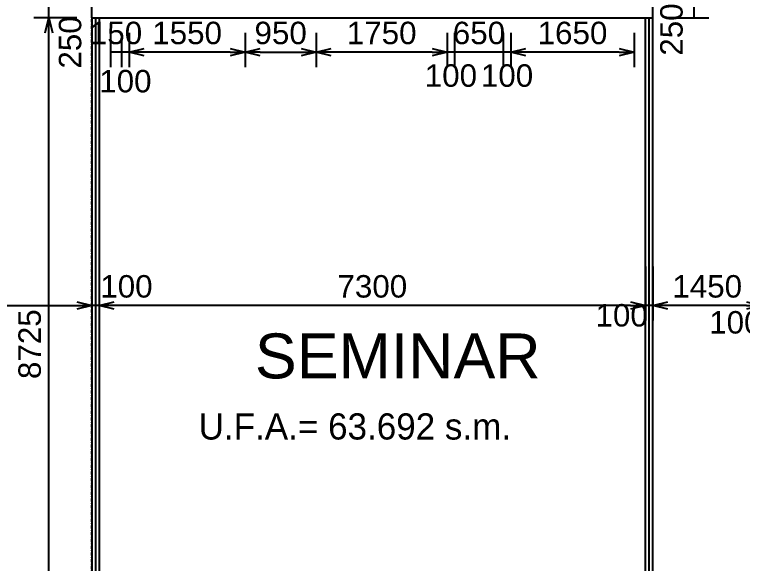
# Model space of a CAD drawing. Header units: millimetres. Extents: x 477 to 62893, y 268 to 55271.
# Drawn here: x 40738 to 50465, y 25172 to 32507 of the extents above; entities that cross this region are included whole.
import ezdxf

# ---------------------------------------------------------------- set-up
doc = ezdxf.new("R2010")
doc.units = ezdxf.units.MM
doc.linetypes.add('DASHDOT', pattern=[1, 0.5, -0.25, 0, -0.25])
doc.layers.get('0').update_dxf_attribs({"color": 8})
doc.layers.get('Defpoints').update_dxf_attribs({"color": 8})
for name, color, linetype in [('DLN020__', 8, 'DASHDOT'), ('DLN030', 8, 'Continuous'), ('DLN041_1', 8, 'Continuous'), ('DLN280__', 8, 'Continuous'), ('DLN324__', 8, 'Continuous')]:
    doc.layers.add(name, color=color, linetype=linetype)
doc.styles.add('SWIS721LT450', font='swissl.ttf')
doc.styles.add('SWIS721LT750', font='swissl.ttf')
doc.dimstyles.new('INTDIM', dxfattribs={"dimscale": 200, "dimtxt": 2.25, "dimasz": 1.5, "dimexe": 1, "dimexo": 0, "dimgap": 1, "dimtad": 1, "dimdec": 0, "dimrnd": 1, "dimzin": 1, "dimdsep": 46, "dimtxsty": 'SWIS721LT450', "dimcen": 1, "dimclrd": 256, "dimclre": 256, "dimclrt": 256, "dimaunit": 1, "dimadec": 3, "dimazin": 0, "dimtfac": 1, "dimtdec": 0, "dimtix": 1, "dimtmove": 2, "dimatfit": 0, "dimfxl": 1, "dimtolj": 1, "dimtzin": 0, "dimarcsym": 0})

# ---------------------------------------------------------------- blocks, each defined once
blk = doc.blocks.new('DIMARR')
for p, q in [((-1, 0.25), (0, 0)), ((-1, 0), (0, 0)), ((0, 0), (-1, -0.25))]:
    blk.add_line(p, q)
blk = doc.blocks.new('*D404')
at = {"layer": 'Defpoints', "color": 0, "transparency": 16777216}
for p in [(34444.4, 29341.7), (41769.4, 29341.7), (41769.4, 28618.6)]:
    blk.add_point(p, dxfattribs=at)
at = {"layer": 'DLN030', "lineweight": -2, "transparency": 16777216}
for p, q in [((34444.4, 29141.7), (34444.4, 28418.6)), ((41769.4, 29141.7), (41769.4, 28418.6)), ((34644.4, 28618.6), (41569.4, 28618.6))]:
    blk.add_line(p, q, dxfattribs=at)
at = {"layer": 'DLN030', "lineweight": -2, "transparency": 16777216, "xscale": 200, "yscale": 200, "zscale": 200, "rotation": 180}
blk.add_blockref('DIMARR', (34444.4, 28618.6), dxfattribs=at)
at = {"layer": 'DLN030', "lineweight": -2, "transparency": 16777216, "xscale": 200, "yscale": 200, "zscale": 200}
blk.add_blockref('DIMARR', (41769.4, 28618.6), dxfattribs=at)
at = {"layer": 'DLN030', "transparency": 16777216, "insert": (38106.9, 28872.8), "char_height": 300, "attachment_point": 5, "style": 'SWIS721LT450'}
blk.add_mtext('\\A1;7325', dxfattribs=at)
blk = doc.blocks.new('*D405')
at = {"layer": 'Defpoints', "color": 0, "transparency": 16777216}
for p in [(49269.4, 29341.7), (50719.4, 29341.7), (49269.4, 28618.6)]:
    blk.add_point(p, dxfattribs=at)
at = {"layer": 'DLN030', "lineweight": -2, "transparency": 16777216}
for p, q in [((49269.4, 29141.7), (49269.4, 28418.6)), ((50719.4, 29141.7), (50719.4, 28418.6)), ((50519.4, 28618.6), (49469.4, 28618.6))]:
    blk.add_line(p, q, dxfattribs=at)
at = {"layer": 'DLN030', "lineweight": -2, "transparency": 16777216, "xscale": 200, "yscale": 200, "zscale": 200, "rotation": 180}
blk.add_blockref('DIMARR', (49269.4, 28618.6), dxfattribs=at)
at = {"layer": 'DLN030', "lineweight": -2, "transparency": 16777216, "xscale": 200, "yscale": 200, "zscale": 200}
blk.add_blockref('DIMARR', (50719.4, 28618.6), dxfattribs=at)
at = {"layer": 'DLN030', "transparency": 16777216, "insert": (49994.4, 28872.8), "char_height": 300, "attachment_point": 5, "style": 'SWIS721LT450'}
blk.add_mtext('\\A1;1450', dxfattribs=at)
blk = doc.blocks.new('*D406')
at = {"layer": 'Defpoints', "color": 0, "transparency": 16777216}
for p in [(50719.4, 29341.7), (50819.4, 29341.7), (50719.4, 28618.6)]:
    blk.add_point(p, dxfattribs=at)
at = {"layer": 'DLN030', "lineweight": -2, "transparency": 16777216}
for p, q in [((50719.4, 29141.7), (50719.4, 28418.6)), ((50819.4, 29141.7), (50819.4, 28418.6)), ((50819.4, 28618.6), (50719.4, 28618.6))]:
    blk.add_line(p, q, dxfattribs=at)
at = {"layer": 'DLN030', "transparency": 16777216, "insert": (50370.8, 28392.1), "char_height": 300, "attachment_point": 5, "style": 'SWIS721LT450'}
blk.add_mtext('\\A1;100', dxfattribs=at)
blk = doc.blocks.new('*D412')
at = {"layer": 'Defpoints', "color": 0, "transparency": 16777216}
for p in [(41196.1, 32464.6), (41769.4, 32464.6), (41769.4, 23739.6)]:
    blk.add_point(p, dxfattribs=at)
at = {"layer": 'DLN030', "lineweight": -2, "transparency": 16777216}
for p, q in [((41569.4, 32464.6), (40996.1, 32464.6)), ((41196.1, 23939.6), (41196.1, 32264.6)), ((41569.4, 23739.6), (40996.1, 23739.6))]:
    blk.add_line(p, q, dxfattribs=at)
at = {"layer": 'DLN030', "lineweight": -2, "transparency": 16777216, "xscale": 200, "yscale": 200, "zscale": 200}
for p, rotation in [((41196.1, 32464.6), 90), ((41196.1, 23739.6), 270)]:
    blk.add_blockref('DIMARR', p, dxfattribs=dict(at, rotation=rotation))
at = {"layer": 'DLN030', "transparency": 16777216, "insert": (40941.9, 28102.1), "char_height": 300, "attachment_point": 5, "rotation": 90, "style": 'SWIS721LT450'}
blk.add_mtext('\\A1;8725', dxfattribs=at)
blk = doc.blocks.new('*D336')
at = {"layer": 'Defpoints', "color": 0, "transparency": 16777216}
for p in [(49169.4, 29341.7), (49269.4, 29341.7), (49169.4, 28618.6)]:
    blk.add_point(p, dxfattribs=at)
at = {"layer": 'DLN030', "lineweight": -2, "transparency": 16777216}
for p, q in [((49169.4, 29141.7), (49169.4, 28418.6)), ((49269.4, 29141.7), (49269.4, 28418.6)), ((49269.4, 28618.6), (49169.4, 28618.6))]:
    blk.add_line(p, q, dxfattribs=at)
at = {"layer": 'DLN030', "transparency": 16777216, "insert": (48851.3, 28485.9), "char_height": 300, "attachment_point": 5, "rotation": 0, "style": 'SWIS721LT450'}
blk.add_mtext('\\A1;100', dxfattribs=at)
blk = doc.blocks.new('*D337')
at = {"layer": 'Defpoints', "color": 0, "transparency": 16777216}
for p in [(41869.4, 29341.7), (49169.4, 29341.7), (41869.4, 28618.6)]:
    blk.add_point(p, dxfattribs=at)
at = {"layer": 'DLN030', "lineweight": -2, "transparency": 16777216}
for p, q in [((41869.4, 29141.7), (41869.4, 28418.6)), ((49169.4, 29141.7), (49169.4, 28418.6)), ((48969.4, 28618.6), (42069.4, 28618.6))]:
    blk.add_line(p, q, dxfattribs=at)
at = {"layer": 'DLN030', "lineweight": -2, "transparency": 16777216, "xscale": 200, "yscale": 200, "zscale": 200, "rotation": 180}
blk.add_blockref('DIMARR', (41869.4, 28618.6), dxfattribs=at)
at = {"layer": 'DLN030', "lineweight": -2, "transparency": 16777216, "xscale": 200, "yscale": 200, "zscale": 200}
blk.add_blockref('DIMARR', (49169.4, 28618.6), dxfattribs=at)
at = {"layer": 'DLN030', "transparency": 16777216, "insert": (45519.4, 28872.8), "char_height": 300, "attachment_point": 5, "style": 'SWIS721LT450'}
blk.add_mtext('\\A1;7300', dxfattribs=at)
blk = doc.blocks.new('*D338')
at = {"layer": 'Defpoints', "color": 0, "transparency": 16777216}
for p in [(41769.4, 29341.7), (41869.4, 29341.7), (41769.4, 28618.6)]:
    blk.add_point(p, dxfattribs=at)
at = {"layer": 'DLN030', "lineweight": -2, "transparency": 16777216}
for p, q in [((41769.4, 29141.7), (41769.4, 28418.6)), ((41869.4, 29141.7), (41869.4, 28418.6)), ((41869.4, 28618.6), (41769.4, 28618.6))]:
    blk.add_line(p, q, dxfattribs=at)
at = {"layer": 'DLN030', "transparency": 16777216, "insert": (42233.5, 28872.8), "char_height": 300, "attachment_point": 5, "style": 'SWIS721LT450'}
blk.add_mtext('\\A1;100', dxfattribs=at)
blk = doc.blocks.new('*D307')
at = {"layer": 'Defpoints', "color": 0, "transparency": 16777216}
for p in [(41196.1, 32714.6), (41769.4, 32714.6), (41769.4, 32464.6)]:
    blk.add_point(p, dxfattribs=at)
at = {"layer": 'DLN030', "lineweight": -2, "transparency": 16777216}
for p, q in [((41569.4, 32714.6), (40996.1, 32714.6)), ((41196.1, 32464.6), (41196.1, 32714.6)), ((41569.4, 32464.6), (40996.1, 32464.6))]:
    blk.add_line(p, q, dxfattribs=at)
at = {"layer": 'DLN030', "transparency": 16777216, "insert": (41482.1, 32133.8), "char_height": 300, "attachment_point": 5, "rotation": 90, "style": 'SWIS721LT450'}
blk.add_mtext('\\A1;250', dxfattribs=at)
blk = doc.blocks.new('*D311')
at = {"layer": 'Defpoints', "color": 0, "transparency": 16777216}
for p in [(49269.4, 32714.6), (49269.4, 32464.6), (49815.1, 32464.6)]:
    blk.add_point(p, dxfattribs=at)
at = {"layer": 'DLN030', "lineweight": -2, "transparency": 16777216}
for p, q in [((49469.4, 32714.6), (50015.1, 32714.6)), ((49815.1, 32714.6), (49815.1, 32464.6)), ((49469.4, 32464.6), (50015.1, 32464.6))]:
    blk.add_line(p, q, dxfattribs=at)
at = {"layer": 'DLN030', "transparency": 16777216, "insert": (49518.4, 32306.4), "char_height": 300, "attachment_point": 5, "rotation": 90, "style": 'SWIS721LT450'}
blk.add_mtext('\\A1;250', dxfattribs=at)
blk = doc.blocks.new('*D315')
at = {"layer": 'Defpoints', "color": 0, "transparency": 16777216}
for p in [(42269.4, 32464.6), (43819.4, 32464.6), (42269.4, 32004.7)]:
    blk.add_point(p, dxfattribs=at)
at = {"layer": 'DLN030', "lineweight": -2, "transparency": 16777216}
for p, q in [((42269.4, 32264.6), (42269.4, 31804.7)), ((43819.4, 32264.6), (43819.4, 31804.7)), ((43619.4, 32004.7), (42469.4, 32004.7))]:
    blk.add_line(p, q, dxfattribs=at)
at = {"layer": 'DLN030', "lineweight": -2, "transparency": 16777216, "xscale": 200, "yscale": 200, "zscale": 200, "rotation": 180}
blk.add_blockref('DIMARR', (42269.4, 32004.7), dxfattribs=at)
at = {"layer": 'DLN030', "lineweight": -2, "transparency": 16777216, "xscale": 200, "yscale": 200, "zscale": 200}
blk.add_blockref('DIMARR', (43819.4, 32004.7), dxfattribs=at)
at = {"layer": 'DLN030', "transparency": 16777216, "insert": (43044.4, 32258.9), "char_height": 300, "attachment_point": 5, "style": 'SWIS721LT450'}
blk.add_mtext('\\A1;1550', dxfattribs=at)
blk = doc.blocks.new('*D316')
at = {"layer": 'Defpoints', "color": 0, "transparency": 16777216}
for p in [(42019.4, 32464.6), (42169.4, 32464.6), (42019.4, 32004.7)]:
    blk.add_point(p, dxfattribs=at)
at = {"layer": 'DLN030', "lineweight": -2, "transparency": 16777216}
for p, q in [((42019.4, 32264.6), (42019.4, 31804.7)), ((42169.4, 32264.6), (42169.4, 31804.7)), ((42169.4, 32004.7), (42019.4, 32004.7))]:
    blk.add_line(p, q, dxfattribs=at)
at = {"layer": 'DLN030', "transparency": 16777216, "insert": (42094.4, 32258.9), "char_height": 300, "attachment_point": 5, "style": 'SWIS721LT450'}
blk.add_mtext('\\A1;150', dxfattribs=at)
blk = doc.blocks.new('*D318')
at = {"layer": 'Defpoints', "color": 0, "transparency": 16777216}
for p in [(42169.4, 32464.6), (42269.4, 32464.6), (42169.4, 32004.7)]:
    blk.add_point(p, dxfattribs=at)
at = {"layer": 'DLN030', "lineweight": -2, "transparency": 16777216}
for p, q in [((42169.4, 32264.6), (42169.4, 31804.7)), ((42269.4, 32264.6), (42269.4, 31804.7)), ((42269.4, 32004.7), (42169.4, 32004.7))]:
    blk.add_line(p, q, dxfattribs=at)
at = {"layer": 'DLN030', "transparency": 16777216, "insert": (42219.4, 31614.7), "char_height": 300, "attachment_point": 5, "style": 'SWIS721LT450'}
blk.add_mtext('\\A1;100', dxfattribs=at)
blk = doc.blocks.new('*D292')
at = {"layer": 'Defpoints', "color": 0, "transparency": 16777216}
for p in [(44769.4, 32464.6), (46519.4, 32464.6), (44769.4, 32004.7)]:
    blk.add_point(p, dxfattribs=at)
at = {"layer": 'DLN030', "lineweight": -2, "transparency": 16777216}
for p, q in [((44769.4, 32264.6), (44769.4, 31804.7)), ((46519.4, 32264.6), (46519.4, 31804.7)), ((46319.4, 32004.7), (44969.4, 32004.7))]:
    blk.add_line(p, q, dxfattribs=at)
at = {"layer": 'DLN030', "lineweight": -2, "transparency": 16777216, "xscale": 200, "yscale": 200, "zscale": 200, "rotation": 180}
blk.add_blockref('DIMARR', (44769.4, 32004.7), dxfattribs=at)
at = {"layer": 'DLN030', "lineweight": -2, "transparency": 16777216, "xscale": 200, "yscale": 200, "zscale": 200}
blk.add_blockref('DIMARR', (46519.4, 32004.7), dxfattribs=at)
at = {"layer": 'DLN030', "transparency": 16777216, "insert": (45644.4, 32258.9), "char_height": 300, "attachment_point": 5, "style": 'SWIS721LT450'}
blk.add_mtext('\\A1;1750', dxfattribs=at)
blk = doc.blocks.new('*D293')
at = {"layer": 'Defpoints', "color": 0, "transparency": 16777216}
for p in [(46519.4, 32464.6), (46619.4, 32464.6), (46519.4, 32004.7)]:
    blk.add_point(p, dxfattribs=at)
at = {"layer": 'DLN030', "lineweight": -2, "transparency": 16777216}
for p, q in [((46519.4, 32264.6), (46519.4, 31804.7)), ((46619.4, 32264.6), (46619.4, 31804.7)), ((46619.4, 32004.7), (46519.4, 32004.7))]:
    blk.add_line(p, q, dxfattribs=at)
at = {"layer": 'DLN030', "transparency": 16777216, "insert": (46569.4, 31689.6), "char_height": 300, "attachment_point": 5, "style": 'SWIS721LT450'}
blk.add_mtext('\\A1;100', dxfattribs=at)
blk = doc.blocks.new('*D294')
at = {"layer": 'Defpoints', "color": 0, "transparency": 16777216}
for p in [(47369.4, 32464.6), (49019.4, 32464.6), (47369.4, 32004.7)]:
    blk.add_point(p, dxfattribs=at)
at = {"layer": 'DLN030', "lineweight": -2, "transparency": 16777216}
for p, q in [((47369.4, 32264.6), (47369.4, 31804.7)), ((49019.4, 32264.6), (49019.4, 31804.7)), ((48819.4, 32004.7), (47569.4, 32004.7))]:
    blk.add_line(p, q, dxfattribs=at)
at = {"layer": 'DLN030', "lineweight": -2, "transparency": 16777216, "xscale": 200, "yscale": 200, "zscale": 200, "rotation": 180}
blk.add_blockref('DIMARR', (47369.4, 32004.7), dxfattribs=at)
at = {"layer": 'DLN030', "lineweight": -2, "transparency": 16777216, "xscale": 200, "yscale": 200, "zscale": 200}
blk.add_blockref('DIMARR', (49019.4, 32004.7), dxfattribs=at)
at = {"layer": 'DLN030', "transparency": 16777216, "insert": (48194.4, 32258.9), "char_height": 300, "attachment_point": 5, "style": 'SWIS721LT450'}
blk.add_mtext('\\A1;1650', dxfattribs=at)
blk = doc.blocks.new('*D295')
at = {"layer": 'Defpoints', "color": 0, "transparency": 16777216}
for p in [(47269.4, 32464.6), (47369.4, 32464.6), (47269.4, 32004.7)]:
    blk.add_point(p, dxfattribs=at)
at = {"layer": 'DLN030', "lineweight": -2, "transparency": 16777216}
for p, q in [((47269.4, 32264.6), (47269.4, 31804.7)), ((47369.4, 32264.6), (47369.4, 31804.7)), ((47369.4, 32004.7), (47269.4, 32004.7))]:
    blk.add_line(p, q, dxfattribs=at)
at = {"layer": 'DLN030', "transparency": 16777216, "insert": (47319.4, 31689.6), "char_height": 300, "attachment_point": 5, "style": 'SWIS721LT450'}
blk.add_mtext('\\A1;100', dxfattribs=at)
blk = doc.blocks.new('*D296')
at = {"layer": 'Defpoints', "color": 0, "transparency": 16777216}
for p in [(46619.4, 32464.6), (47269.4, 32464.6), (46619.4, 32004.7)]:
    blk.add_point(p, dxfattribs=at)
at = {"layer": 'DLN030', "lineweight": -2, "transparency": 16777216}
for p, q in [((46619.4, 32264.6), (46619.4, 31804.7)), ((47269.4, 32264.6), (47269.4, 31804.7)), ((47269.4, 32004.7), (46619.4, 32004.7))]:
    blk.add_line(p, q, dxfattribs=at)
at = {"layer": 'DLN030', "transparency": 16777216, "insert": (46944.4, 32258.9), "char_height": 300, "attachment_point": 5, "style": 'SWIS721LT450'}
blk.add_mtext('\\A1;650', dxfattribs=at)
blk = doc.blocks.new('*D297')
at = {"layer": 'Defpoints', "color": 0, "transparency": 16777216}
for p in [(43819.4, 32464.6), (44769.4, 32464.6), (44769.4, 32004.7)]:
    blk.add_point(p, dxfattribs=at)
at = {"layer": 'DLN030', "lineweight": -2, "transparency": 16777216}
for p, q in [((43819.4, 32264.6), (43819.4, 31804.7)), ((44769.4, 32264.6), (44769.4, 31804.7)), ((44019.4, 32004.7), (44569.4, 32004.7))]:
    blk.add_line(p, q, dxfattribs=at)
at = {"layer": 'DLN030', "lineweight": -2, "transparency": 16777216, "xscale": 200, "yscale": 200, "zscale": 200, "rotation": 180}
blk.add_blockref('DIMARR', (43819.4, 32004.7), dxfattribs=at)
at = {"layer": 'DLN030', "lineweight": -2, "transparency": 16777216, "xscale": 200, "yscale": 200, "zscale": 200}
blk.add_blockref('DIMARR', (44769.4, 32004.7), dxfattribs=at)
at = {"layer": 'DLN030', "transparency": 16777216, "insert": (44294.4, 32258.9), "char_height": 300, "attachment_point": 5, "style": 'SWIS721LT450'}
blk.add_mtext('\\A1;950', dxfattribs=at)

msp = doc.modelspace()

# ---------------------------------------------------------------- linework, layer by layer
at = {"layer": 'DLN020__'}
msp.add_line((41769.4, 5889.6), (41769.4, 51172.8), dxfattribs=at)
at = {"layer": 'DLN280__'}
for p, q in [((41769.4, 32464.6), (41769.4, 38639.6)), ((49269.4, 32464.6), (49269.4, 38639.6)), ((41769.4, 32464.6), (49269.4, 32464.6))]:
    msp.add_line(p, q, dxfattribs=at)
at = {"layer": 'DLN324__'}
for p, q in [((41869.4, 32464.6), (41869.4, 23639.6)), ((49169.4, 23639.6), (49169.4, 32464.6))]:
    msp.add_line(p, q, dxfattribs=at)
for points in [[(41769.4, 32464.6), (41769.4, 23639.6), (41869.4, 23639.6)], [(41819.4, 32464.6), (41819.4, 23689.6), (41869.4, 23689.6)], [(49169.4, 23639.6), (49269.4, 23639.6), (49269.4, 32464.6)], [(49169.4, 23689.6), (49219.4, 23689.6), (49219.4, 32464.6)]]:
    msp.add_lwpolyline(points, dxfattribs=at)

# ---------------------------------------------------------------- texts
at = {"layer": 'DLN041_1', "style": 'SWIS721LT750'}
msp.add_text('SEMINAR', height=600, dxfattribs=at).set_placement((43950.1, 27645.2))
at = {"layer": 'DLN041_1', "insert": (43198.4, 26822.9), "char_height": 350, "width": 7280.208, "attachment_point": 7, "style": 'SWIS721LT750'}
msp.add_mtext('{\\fUnivers|b0|i0|c0|p34;U.F.A.= 63.692 s.m.}', dxfattribs=at)

# ---------------------------------------------------------------- dimensions: what is measured, and where the dimension line sits
at = {"layer": 'DLN030'}
for base, p1, p2, angle, picture, middle, dimtype in [((41196.1, 32714.6), (41769.4, 32464.6), (41769.4, 32714.6), 270, '*D307', (41482.1, 32133.8), 160), ((49815.1, 32464.6), (49269.4, 32714.6), (49269.4, 32464.6), 90, '*D311', (49518.4, 32306.4), 160), ((49169.4, 28618.6), (49269.4, 29341.7), (49169.4, 29341.7), 180, '*D336', (48851.3, 28485.9), 161)]:
    dim = msp.add_linear_dim(base=base, p1=p1, p2=p2, angle=angle, dimstyle='INTDIM', override={"dimscale": 1, "dimtxt": 300, "dimasz": 200, "dimexe": 200, "dimexo": 200, "dimgap": 100, "dimrnd": 0, "dimzin": 0, "dimblk": 'DIMARR', "dimcen": 200, "dimclrt": 256}, dxfattribs=at)
    dim.commit()
    dim.dimension.update_dxf_attribs({"geometry": picture, "text_midpoint": middle, "dimtype": dimtype})
for base, p1, p2, angle, picture, middle in [((41196.1, 32464.6), (41769.4, 23739.6), (41769.4, 32464.6), 270, '*D412', (40941.9, 28102.1)), ((44769.4, 32004.7), (43819.4, 32464.6), (44769.4, 32464.6), 180, '*D297', (44294.4, 32258.9)), ((41769.4, 28618.6), (34444.4, 29341.7), (41769.4, 29341.7), 180, '*D404', (38106.9, 28872.8))]:
    dim = msp.add_linear_dim(base=base, p1=p1, p2=p2, angle=angle, dimstyle='INTDIM', override={"dimscale": 1, "dimtxt": 300, "dimasz": 200, "dimexe": 200, "dimexo": 200, "dimgap": 100, "dimrnd": 0, "dimzin": 0, "dimblk": 'DIMARR', "dimcen": 200, "dimclrt": 256}, dxfattribs=at)
    dim.commit()
    dim.dimension.update_dxf_attribs({"geometry": picture, "text_midpoint": middle})
for base, p1, p2, picture, middle in [((42019.4, 32004.7), (42169.4, 32464.6), (42019.4, 32464.6), '*D316', (42094.4, 32258.9)), ((42269.4, 32004.7), (43819.4, 32464.6), (42269.4, 32464.6), '*D315', (43044.4, 32258.9)), ((44769.4, 32004.7), (46519.4, 32464.6), (44769.4, 32464.6), '*D292', (45644.4, 32258.9)), ((46619.4, 32004.7), (47269.4, 32464.6), (46619.4, 32464.6), '*D296', (46944.4, 32258.9)), ((47369.4, 32004.7), (49019.4, 32464.6), (47369.4, 32464.6), '*D294', (48194.4, 32258.9)), ((41869.4, 28618.6), (49169.4, 29341.7), (41869.4, 29341.7), '*D337', (45519.4, 28872.8)), ((49269.4, 28618.6), (50719.4, 29341.7), (49269.4, 29341.7), '*D405', (49994.4, 28872.8))]:
    dim = msp.add_linear_dim(base=base, p1=p1, p2=p2, dimstyle='INTDIM', override={"dimscale": 1, "dimtxt": 300, "dimasz": 200, "dimexe": 200, "dimexo": 200, "dimgap": 100, "dimrnd": 0, "dimzin": 0, "dimblk": 'DIMARR', "dimcen": 200, "dimclrt": 256}, dxfattribs=at)
    dim.commit()
    dim.dimension.update_dxf_attribs({"geometry": picture, "text_midpoint": middle})
for base, p1, p2, picture, middle in [((42169.4, 32004.7), (42269.4, 32464.6), (42169.4, 32464.6), '*D318', (42219.4, 31614.7)), ((46519.4, 32004.7), (46619.4, 32464.6), (46519.4, 32464.6), '*D293', (46569.4, 31689.6)), ((47269.4, 32004.7), (47369.4, 32464.6), (47269.4, 32464.6), '*D295', (47319.4, 31689.6)), ((41769.4, 28618.6), (41869.4, 29341.7), (41769.4, 29341.7), '*D338', (42233.5, 28872.8)), ((50719.4, 28618.6), (50819.4, 29341.7), (50719.4, 29341.7), '*D406', (50370.8, 28392.1))]:
    dim = msp.add_linear_dim(base=base, p1=p1, p2=p2, dimstyle='INTDIM', override={"dimscale": 1, "dimtxt": 300, "dimasz": 200, "dimexe": 200, "dimexo": 200, "dimgap": 100, "dimrnd": 0, "dimzin": 0, "dimblk": 'DIMARR', "dimcen": 200, "dimclrt": 256}, dxfattribs=at)
    dim.commit()
    dim.dimension.update_dxf_attribs({"geometry": picture, "text_midpoint": middle, "dimtype": 160})

doc.saveas('drawing.dxf')
